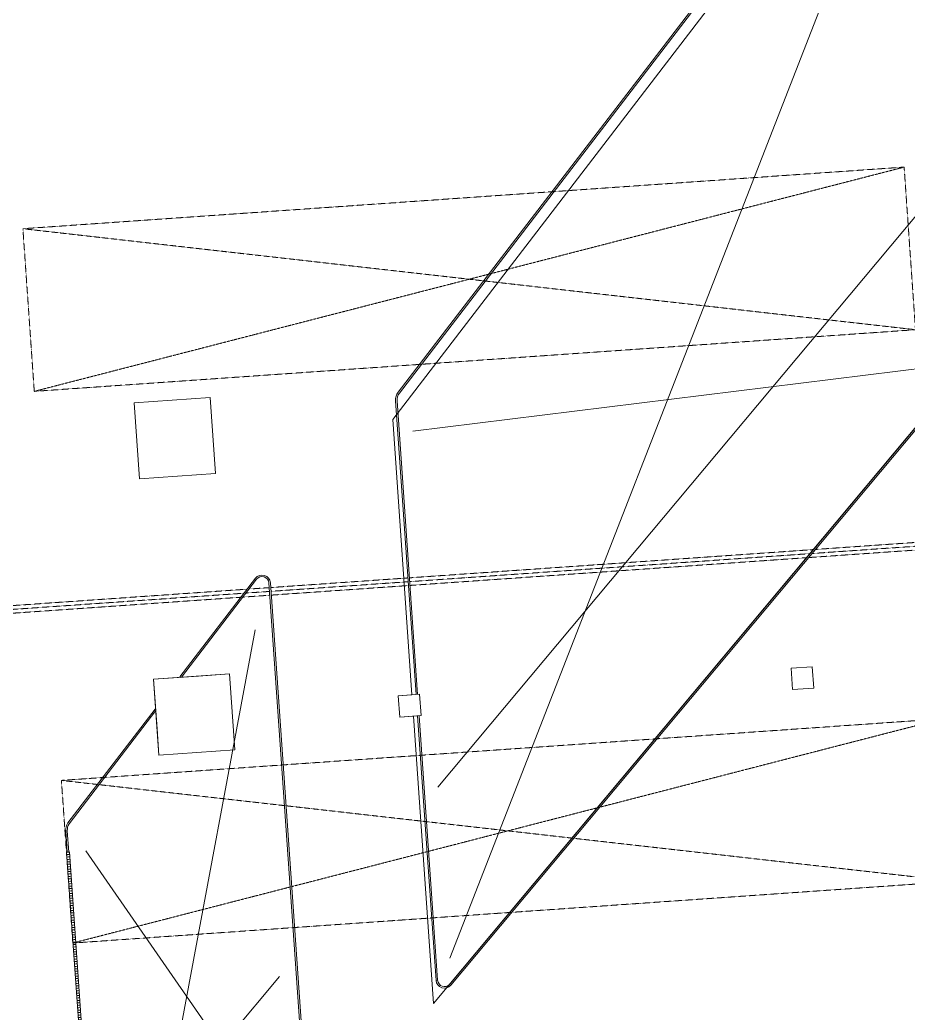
# Model space of a CAD drawing. Header units: millimetres. Extents: x 306 to 836129804, y -168137 to 818603917.
# Drawn here: x 833850543 to 833879703, y 817976548 to 818009146 of the extents above; entities that cross this region are included whole.
import ezdxf

# ---------------------------------------------------------------- set-up
doc = ezdxf.new("R2010")
doc.units = ezdxf.units.MM
doc.header["$LTSCALE"] = 3
doc.linetypes.add('Overhead', pattern=[1.8, 1.2, -0.6])
for name, color, linetype, lineweight in [('A-010-M_LINE', 251, 'Continuous', 13), ('A-010-M_LINE_BEYOND', 251, 'Continuous', 13), ('A-010-M_LINE_Over', 251, 'Overhead', 13), ('A-340-M_RAILING', 251, 'Continuous', 13), ('A-770-ME_FFE_SA', 251, 'Continuous', 13), ('A-770-MH_FFE_SA', 251, 'Overhead', 13), ('A-810-M_ROOMS', 251, 'Continuous', 13), ('S-280-M_COLUMN', 253, 'Continuous', 9)]:
    doc.layers.add(name, color=color, linetype=linetype, lineweight=lineweight)
doc.layers.add('UAJ-00XREF', color=7, linetype='Continuous')
doc.layers.get('A-770-ME_FFE_SA').off()

# ---------------------------------------------------------------- blocks, each defined once
blk = doc.blocks.new('Top Rail Type - Top Rail_Internal_-22321310-0300')
at = {"layer": 'A-340-M_RAILING'}
for p, q in [((64267, 73296), (82611, 94030)), ((64305, 73262), (82649, 93997)), ((64161, 63356), (64161, 73014)), ((64211, 63356), (64211, 73014)), ((82937, 72834), (64598, 53796)), ((82973, 72799), (64634, 53761)), ((64161, 53952), (64161, 62656)), ((64211, 53952), (64211, 62656)), ((64161, 53952), (64211, 53952)), ((64161, 53952), (64211, 53952))]:
    blk.add_line(p, q, dxfattribs=at)
for centre, radius, start, end in [((64586, 73014), 425, 138.5, 180), ((64586, 73014), 375, 138.5, 180), ((64436, 53952), 275, 180, 316.0699), ((64436, 53952), 225, 180, 316.0699)]:
    blk.add_arc(centre, radius, start, end, dxfattribs=at)
blk = doc.blocks.new('Top Rail Type - Top Rail_Internal_-22321326-0300')
at = {"layer": 'A-340-M_RAILING'}
for p, q in [((56462, 64473), (59166, 67530)), ((56514, 64456), (59203, 67497)), ((59596, 67347), (59596, 48683)), ((59646, 67347), (59646, 48683)), ((56462, 64473), (56480, 64456)), ((52460, 59950), (55582, 63479)), ((52499, 59919), (55601, 63424)), ((55582, 63479), (55601, 63462)), ((52378, 58994), (52378, 59695)), ((52428, 58994), (52428, 59695)), ((52378, 41759), (52378, 52995)), ((52428, 41759), (52428, 52995)), ((59533, 48527), (52849, 41589)), ((59569, 48492), (52885, 41554))]:
    blk.add_line(p, q, dxfattribs=at)
for centre, radius, start, end in [((59371, 67347), 275, 0, 138.3065), ((59371, 67347), 225, 0, 138.2861), ((52816, 59695), 438, 144.3942, 180), ((52816, 59695), 388, 144.763, 180), ((59371, 48683), 225, 316.0699, 0), ((59371, 48683), 275, 316.0699, 0), ((52673, 41759), 295, 180, 316.0236), ((52673, 41759), 245, 180, 316.0191)]:
    blk.add_arc(centre, radius, start, end, dxfattribs=at)
blk = doc.blocks.new('ARC_SC_SMOKE CURTAIN VERTICA_SIDE BY SIDE - ARC_SC_SMOKE CURTAIN VERTICA_SIDE BY SIDE-34515303-0300')
at = {"layer": 'A-770-MH_FFE_SA'}
for p, q in [((-25106, 125), (-13448, 125)), ((-25092, 0), (-13569, 0)), ((-13499, 0), (-329, 0)), ((-13379, 125), (-329, 125)), ((-279, 125), (4235, 125)), ((-279, 0), (4235, 0)), ((4285, 125), (5170, 125)), ((4285, 0), (5059, 0)), ((5126, 0), (26381, 0)), ((5236, 125), (26401, 125)), ((-13689, -125), (-26401, -125)), ((-329, -125), (-13620, -125)), ((4235, -125), (-279, -125)), ((4949, -125), (4285, -125)), ((26401, -125), (5015, -125))]:
    blk.add_line(p, q, dxfattribs=at)
blk = doc.blocks.new('FP_244-0300')
at = {"layer": 'A-340-M_RAILING'}
for p, q in [((52355, 58914), (52365, 58914)), ((52355, 58834), (52365, 58834)), ((52355, 58754), (52365, 58754)), ((52357, 58994), (52357, 52995)), ((52355, 58674), (52365, 58674)), ((52355, 58594), (52365, 58594)), ((52355, 58514), (52365, 58514)), ((52355, 58434), (52365, 58434)), ((52355, 58354), (52365, 58354)), ((52355, 58274), (52365, 58274)), ((52355, 58194), (52365, 58194)), ((52355, 58114), (52365, 58114)), ((52355, 58034), (52365, 58034)), ((52355, 57954), (52365, 57954)), ((52355, 57874), (52365, 57874)), ((52355, 57794), (52365, 57794)), ((52355, 57714), (52365, 57714)), ((52355, 57634), (52365, 57634)), ((52355, 57554), (52365, 57554)), ((52355, 57474), (52365, 57474)), ((52355, 57394), (52365, 57394)), ((52355, 57314), (52365, 57314)), ((52355, 57234), (52365, 57234)), ((52355, 57154), (52365, 57154)), ((52355, 57074), (52365, 57074)), ((52355, 56994), (52365, 56994)), ((52355, 56914), (52365, 56914)), ((52355, 56834), (52365, 56834)), ((52355, 56754), (52365, 56754)), ((52355, 56674), (52365, 56674)), ((52355, 56594), (52365, 56594)), ((52355, 56514), (52365, 56514)), ((52355, 56434), (52365, 56434)), ((52355, 56354), (52365, 56354)), ((52355, 56274), (52365, 56274)), ((52355, 56194), (52365, 56194)), ((52355, 56114), (52365, 56114)), ((52355, 56034), (52365, 56034)), ((52355, 55954), (52365, 55954)), ((52355, 55874), (52365, 55874)), ((52355, 55794), (52365, 55794)), ((52355, 55714), (52365, 55714)), ((52355, 55634), (52365, 55634)), ((52355, 55554), (52365, 55554)), ((52355, 55474), (52365, 55474)), ((52355, 55394), (52365, 55394)), ((52355, 55314), (52365, 55314)), ((52355, 55234), (52365, 55234)), ((52355, 55154), (52365, 55154)), ((52355, 55074), (52365, 55074)), ((52355, 54994), (52365, 54994)), ((52355, 54914), (52365, 54914)), ((52355, 54834), (52365, 54834)), ((52355, 54754), (52365, 54754)), ((52355, 54674), (52365, 54674)), ((52355, 54594), (52365, 54594)), ((52355, 54514), (52365, 54514)), ((52355, 54434), (52365, 54434)), ((52355, 54354), (52365, 54354)), ((52355, 54274), (52365, 54274)), ((52355, 54194), (52365, 54194)), ((52355, 54114), (52365, 54114)), ((52355, 54034), (52365, 54034)), ((52355, 53954), (52365, 53954)), ((52355, 53874), (52365, 53874)), ((52355, 53794), (52365, 53794)), ((52355, 53714), (52365, 53714)), ((52355, 53634), (52365, 53634)), ((52355, 53554), (52365, 53554)), ((52355, 53474), (52365, 53474)), ((52355, 53394), (52365, 53394)), ((52355, 53314), (52365, 53314)), ((52355, 53234), (52365, 53234)), ((52355, 53154), (52365, 53154)), ((52355, 53074), (52365, 53074))]:
    blk.add_line(p, q, dxfattribs=at)
blk = doc.blocks.new('FP_245-0300')
at = {"layer": 'A-340-M_RAILING'}
for p, q in [((52365, 58914), (52403, 58914)), ((52365, 58834), (52403, 58834)), ((52365, 58754), (52403, 58754)), ((52403, 58914), (52442, 58914)), ((52403, 58834), (52442, 58834)), ((52403, 58754), (52442, 58754)), ((52365, 58674), (52403, 58674)), ((52365, 58594), (52403, 58594)), ((52365, 58514), (52403, 58514)), ((52365, 58434), (52403, 58434)), ((52365, 58354), (52403, 58354)), ((52403, 58674), (52442, 58674)), ((52403, 58594), (52442, 58594)), ((52403, 58514), (52442, 58514)), ((52403, 58434), (52442, 58434)), ((52403, 58354), (52442, 58354)), ((52365, 58274), (52403, 58274)), ((52365, 58194), (52403, 58194)), ((52365, 58114), (52403, 58114)), ((52365, 58034), (52403, 58034)), ((52403, 58274), (52442, 58274)), ((52403, 58194), (52442, 58194)), ((52403, 58114), (52442, 58114)), ((52403, 58034), (52442, 58034)), ((52365, 57954), (52403, 57954)), ((52365, 57874), (52403, 57874)), ((52365, 57794), (52403, 57794)), ((52365, 57714), (52403, 57714)), ((52403, 57954), (52442, 57954)), ((52403, 57874), (52442, 57874)), ((52403, 57794), (52442, 57794)), ((52403, 57714), (52442, 57714)), ((52365, 57634), (52403, 57634)), ((52365, 57554), (52403, 57554)), ((52365, 57474), (52403, 57474)), ((52365, 57394), (52403, 57394)), ((52403, 57634), (52442, 57634)), ((52403, 57554), (52442, 57554)), ((52403, 57474), (52442, 57474)), ((52403, 57394), (52442, 57394)), ((52365, 57314), (52403, 57314)), ((52365, 57234), (52403, 57234)), ((52365, 57154), (52403, 57154)), ((52365, 57074), (52403, 57074)), ((52403, 57314), (52442, 57314)), ((52403, 57234), (52442, 57234)), ((52403, 57154), (52442, 57154)), ((52403, 57074), (52442, 57074)), ((52365, 56994), (52403, 56994)), ((52365, 56914), (52403, 56914)), ((52365, 56834), (52403, 56834)), ((52365, 56754), (52403, 56754)), ((52403, 56994), (52442, 56994)), ((52403, 56914), (52442, 56914)), ((52403, 56834), (52442, 56834)), ((52403, 56754), (52442, 56754)), ((52365, 56674), (52403, 56674)), ((52365, 56594), (52403, 56594)), ((52365, 56514), (52403, 56514)), ((52365, 56434), (52403, 56434)), ((52403, 56674), (52442, 56674)), ((52403, 56594), (52442, 56594)), ((52403, 56514), (52442, 56514)), ((52403, 56434), (52442, 56434)), ((52365, 56354), (52403, 56354)), ((52365, 56274), (52403, 56274)), ((52365, 56194), (52403, 56194)), ((52365, 56114), (52403, 56114)), ((52403, 56354), (52442, 56354)), ((52403, 56274), (52442, 56274)), ((52403, 56194), (52442, 56194)), ((52403, 56114), (52442, 56114)), ((52365, 56034), (52403, 56034)), ((52365, 55954), (52403, 55954)), ((52365, 55874), (52403, 55874)), ((52365, 55794), (52403, 55794)), ((52403, 56034), (52442, 56034)), ((52403, 55954), (52442, 55954)), ((52403, 55874), (52442, 55874)), ((52403, 55794), (52442, 55794)), ((52365, 55714), (52403, 55714)), ((52365, 55634), (52403, 55634)), ((52365, 55554), (52403, 55554)), ((52365, 55474), (52403, 55474)), ((52403, 55714), (52442, 55714)), ((52403, 55634), (52442, 55634)), ((52403, 55554), (52442, 55554)), ((52403, 55474), (52442, 55474)), ((52365, 55394), (52403, 55394)), ((52365, 55314), (52403, 55314)), ((52365, 55234), (52403, 55234)), ((52365, 55154), (52403, 55154)), ((52403, 55394), (52442, 55394)), ((52403, 55314), (52442, 55314)), ((52403, 55234), (52442, 55234)), ((52403, 55154), (52442, 55154)), ((52365, 55074), (52403, 55074)), ((52365, 54994), (52403, 54994)), ((52365, 54914), (52403, 54914)), ((52365, 54834), (52403, 54834)), ((52403, 55074), (52442, 55074)), ((52403, 54994), (52442, 54994)), ((52403, 54914), (52442, 54914)), ((52403, 54834), (52442, 54834)), ((52365, 54754), (52403, 54754)), ((52365, 54674), (52403, 54674)), ((52365, 54594), (52403, 54594)), ((52365, 54514), (52403, 54514)), ((52403, 54754), (52442, 54754)), ((52403, 54674), (52442, 54674)), ((52403, 54594), (52442, 54594)), ((52403, 54514), (52442, 54514)), ((52365, 54434), (52403, 54434)), ((52365, 54354), (52403, 54354)), ((52365, 54274), (52403, 54274)), ((52365, 54194), (52403, 54194)), ((52365, 54114), (52403, 54114)), ((52403, 54434), (52442, 54434)), ((52403, 54354), (52442, 54354)), ((52403, 54274), (52442, 54274)), ((52403, 54194), (52442, 54194)), ((52403, 54114), (52442, 54114)), ((52365, 54034), (52403, 54034)), ((52365, 53954), (52403, 53954)), ((52365, 53874), (52403, 53874)), ((52365, 53794), (52403, 53794)), ((52403, 54034), (52442, 54034)), ((52403, 53954), (52442, 53954)), ((52403, 53874), (52442, 53874)), ((52403, 53794), (52442, 53794)), ((52365, 53714), (52403, 53714)), ((52365, 53634), (52403, 53634)), ((52365, 53554), (52403, 53554)), ((52365, 53474), (52403, 53474)), ((52403, 53714), (52442, 53714)), ((52403, 53634), (52442, 53634)), ((52403, 53554), (52442, 53554)), ((52403, 53474), (52442, 53474)), ((52365, 53394), (52403, 53394)), ((52365, 53314), (52403, 53314)), ((52365, 53234), (52403, 53234)), ((52365, 53154), (52403, 53154)), ((52403, 53394), (52442, 53394)), ((52403, 53314), (52442, 53314)), ((52403, 53234), (52442, 53234)), ((52403, 53154), (52442, 53154)), ((52365, 53074), (52403, 53074)), ((52403, 53074), (52442, 53074))]:
    blk.add_line(p, q, dxfattribs=at)
blk = doc.blocks.new('FP_246-0300')
at = {"layer": 'A-340-M_RAILING'}
for p, q in [((52442, 58914), (52451, 58914)), ((52442, 58834), (52451, 58834)), ((52442, 58754), (52451, 58754)), ((52450, 52995), (52450, 58994)), ((52442, 58674), (52451, 58674)), ((52442, 58594), (52451, 58594)), ((52442, 58514), (52451, 58514)), ((52442, 58434), (52451, 58434)), ((52442, 58354), (52451, 58354)), ((52442, 58274), (52451, 58274)), ((52442, 58194), (52451, 58194)), ((52442, 58114), (52451, 58114)), ((52442, 58034), (52451, 58034)), ((52442, 57954), (52451, 57954)), ((52442, 57874), (52451, 57874)), ((52442, 57794), (52451, 57794)), ((52442, 57714), (52451, 57714)), ((52442, 57634), (52451, 57634)), ((52442, 57554), (52451, 57554)), ((52442, 57474), (52451, 57474)), ((52442, 57394), (52451, 57394)), ((52442, 57314), (52451, 57314)), ((52442, 57234), (52451, 57234)), ((52442, 57154), (52451, 57154)), ((52442, 57074), (52451, 57074)), ((52442, 56994), (52451, 56994)), ((52442, 56914), (52451, 56914)), ((52442, 56834), (52451, 56834)), ((52442, 56754), (52451, 56754)), ((52442, 56674), (52451, 56674)), ((52442, 56594), (52451, 56594)), ((52442, 56514), (52451, 56514)), ((52442, 56434), (52451, 56434)), ((52442, 56354), (52451, 56354)), ((52442, 56274), (52451, 56274)), ((52442, 56194), (52451, 56194)), ((52442, 56114), (52451, 56114)), ((52442, 56034), (52451, 56034)), ((52442, 55954), (52451, 55954)), ((52442, 55874), (52451, 55874)), ((52442, 55794), (52451, 55794)), ((52442, 55714), (52451, 55714)), ((52442, 55634), (52451, 55634)), ((52442, 55554), (52451, 55554)), ((52442, 55474), (52451, 55474)), ((52442, 55394), (52451, 55394)), ((52442, 55314), (52451, 55314)), ((52442, 55234), (52451, 55234)), ((52442, 55154), (52451, 55154)), ((52442, 55074), (52451, 55074)), ((52442, 54994), (52451, 54994)), ((52442, 54914), (52451, 54914)), ((52442, 54834), (52451, 54834)), ((52442, 54754), (52451, 54754)), ((52442, 54674), (52451, 54674)), ((52442, 54594), (52451, 54594)), ((52442, 54514), (52451, 54514)), ((52442, 54434), (52451, 54434)), ((52442, 54354), (52451, 54354)), ((52442, 54274), (52451, 54274)), ((52442, 54194), (52451, 54194)), ((52442, 54114), (52451, 54114)), ((52442, 54034), (52451, 54034)), ((52442, 53954), (52451, 53954)), ((52442, 53874), (52451, 53874)), ((52442, 53794), (52451, 53794)), ((52442, 53714), (52451, 53714)), ((52442, 53634), (52451, 53634)), ((52442, 53554), (52451, 53554)), ((52442, 53474), (52451, 53474)), ((52442, 53394), (52451, 53394)), ((52442, 53314), (52451, 53314)), ((52442, 53234), (52451, 53234)), ((52442, 53154), (52451, 53154)), ((52442, 53074), (52451, 53074))]:
    blk.add_line(p, q, dxfattribs=at)
blk = doc.blocks.new('BALUSTRADE ARMREST - BALUSTRADE ARMREST-30103942-0300')
at = {"layer": 'A-340-M_RAILING'}
for p, q in [((52357, 58994), (52366, 58994)), ((52366, 58994), (52441, 58994)), ((52441, 58994), (52450, 58994)), ((52366, 52995), (52357, 52995)), ((52441, 52995), (52366, 52995)), ((52450, 52995), (52441, 52995))]:
    blk.add_line(p, q, dxfattribs=at)
for name in ['FP_244-0300', 'FP_245-0300', 'FP_246-0300']:
    blk.add_blockref(name, (0, 0), dxfattribs=at)
blk = doc.blocks.new('3A35X-MAGP-P-MP-00')
at = {"layer": 'A-010-M_LINE'}
for p, q in [((834444406, 817978354), (834459377, 818016729)), ((834460699, 817997819), (834443198, 817995644)), ((834433605, 817965450), (834438020, 817989123)), ((834439207, 817972143), (834432457, 817981874))]:
    blk.add_line(p, q, dxfattribs=at)
at = {"layer": 'A-010-M_LINE', "linetype": 'Overhead'}
for p, q in [((834430396, 818002292), (834459325, 818004314)), ((834459325, 818004314), (834459698, 817998977)), ((834430769, 817996955), (834459698, 817998977)), ((834431661, 817984186), (834460591, 817986209)), ((834432034, 817978849), (834431661, 817984186)), ((834460964, 817980872), (834432034, 817978849))]:
    blk.add_line(p, q, dxfattribs=at)
at = {"layer": 'A-010-M_LINE_BEYOND', "lineweight": 9}
for p, q in [((834460410, 818003552), (834444014, 817983965)), ((834438815, 817977753), (834433213, 817971061))]:
    blk.add_line(p, q, dxfattribs=at)
at = {"layer": 'A-010-M_LINE_Over'}
for p, q in [((834430769, 817996955), (834459325, 818004314)), ((834430396, 818002292), (834459698, 817998977)), ((834430396, 818002292), (834430769, 817996955)), ((834432034, 817978849), (834460591, 817986209)), ((834431661, 817984186), (834460875, 817980886))]:
    blk.add_line(p, q, dxfattribs=at)
at = {"layer": 'A-810-M_ROOMS', "flags": 128}
for points in [[(834459893, 818018649), (834461355, 817997745), (834443877, 817976864), (834443217, 817986297), (834442768, 817986266), (834442719, 817986964), (834443168, 817986996), (834442537, 817996030)], [(834434227, 817994089), (834434052, 817996583), (834436546, 817996758), (834436720, 817994264)], [(834456311, 817987914), (834456360, 817987216), (834455662, 817987167), (834455613, 817987866)], [(834436156, 817987608), (834437182, 817987680), (834437356, 817985186), (834434862, 817985012), (834434802, 817985874), (834434688, 817987506)]]:
    blk.add_lwpolyline(points, close=True, dxfattribs=at)
at = {"layer": 'S-280-M_COLUMN', "lineweight": 13}
for p, q in [((834436546, 817996758), (834434052, 817996583)), ((834434227, 817994089), (834434052, 817996583)), ((834436546, 817996758), (834436720, 817994264)), ((834436720, 817994264), (834434227, 817994089)), ((834455613, 817987866), (834456311, 817987914)), ((834455662, 817987167), (834455613, 817987866)), ((834456360, 817987216), (834456311, 817987914)), ((834437182, 817987680), (834434688, 817987506)), ((834434862, 817985012), (834434688, 817987506)), ((834437182, 817987680), (834437356, 817985186)), ((834456360, 817987216), (834455662, 817987167)), ((834442719, 817986964), (834443418, 817987013)), ((834442768, 817986266), (834442719, 817986964)), ((834443467, 817986315), (834443418, 817987013)), ((834443467, 817986315), (834442768, 817986266)), ((834437356, 817985186), (834434862, 817985012))]:
    blk.add_line(p, q, dxfattribs=at)
at = {"layer": 'A-340-M_RAILING', "rotation": 3.998908525771384}
for name in ['Top Rail Type - Top Rail_Internal_-22321310-0300', 'Top Rail Type - Top Rail_Internal_-22321326-0300', 'BALUSTRADE ARMREST - BALUSTRADE ARMREST-30103942-0300']:
    blk.add_blockref(name, (834383717, 817919329), dxfattribs=at)
at = {"layer": 'A-770-ME_FFE_SA', "rotation": 183.9989085257713}
blk.add_blockref('ARC_SC_SMOKE CURTAIN VERTICA_SIDE BY SIDE - ARC_SC_SMOKE CURTAIN VERTICA_SIDE BY SIDE-34515303-0300', (834442766, 817990687), dxfattribs=at)

msp = doc.modelspace()

# ---------------------------------------------------------------- block references
at = {"layer": 'UAJ-00XREF', "ltscale": 0.5}
msp.add_blockref('3A35X-MAGP-P-MP-00', (-579753, 0), dxfattribs=at)

doc.saveas('drawing.dxf')
